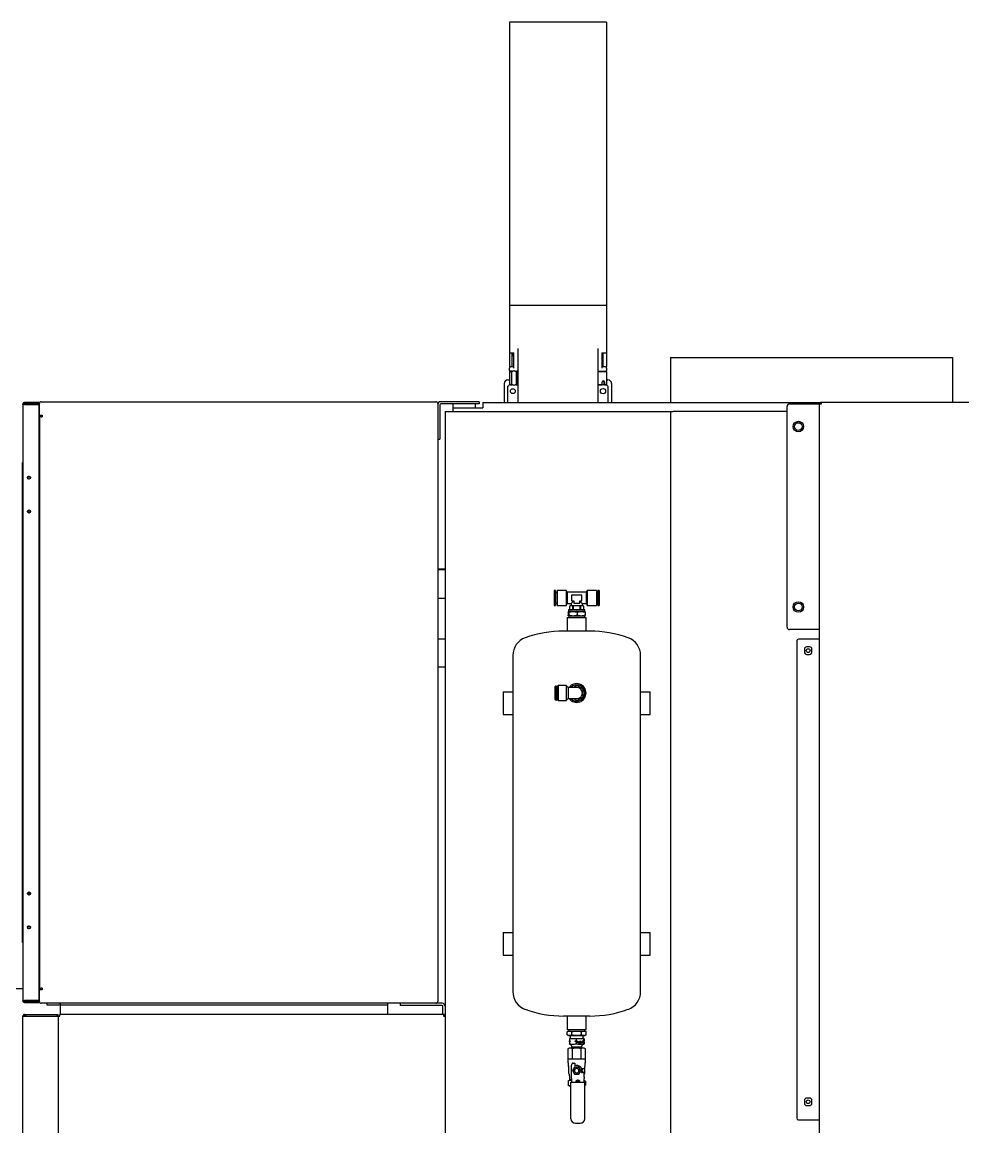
# Model space of a CAD drawing. Header units: inches. Extents: x 16559 to 58559, y 6500 to 36200.
# Drawn here: x 44979 to 46231, y 31091 to 32560 of the extents above; entities that cross this region are included whole.
import ezdxf

# ---------------------------------------------------------------- set-up
doc = ezdxf.new("R2010")
doc.units = ezdxf.units.IN
doc.header["$LTSCALE"] = 300
doc.layers.add('MACCHINA', color=40, linetype='Continuous')
doc.layers.add('PROTEZIONI', color=40, linetype='Continuous')

# ---------------------------------------------------------------- blocks, each defined once
blk = doc.blocks.new('A$Ccd749461')
at = {"layer": 'MACCHINA'}
for p, q in [((-755.2, 2220.8), (-884.2, 2220.8)), ((-884.2, 2220.8), (-884.2, 2177.8)), ((-755.2, 2220.8), (-755.2, 2177.8)), ((-884.2, 2177.8), (-884.2, 1843.9)), ((-755.2, 2177.8), (-755.2, 1843.9)), ((-755.2, 1843.9), (-884.2, 1843.9)), ((-884.2, 1843.9), (-884.2, 1781)), ((-755.2, 1843.9), (-755.2, 1781)), ((-884.2, 1781), (-878.2, 1781)), ((-884.2, 1781), (-884.2, 1762.4)), ((-881, 1781), (-881, 1776.9)), ((-880, 1781), (-880, 1776.9)), ((-878.2, 1760.4), (-878.2, 1780.9)), ((-873.2, 1786.6), (-873.2, 1781.2)), ((-873.2, 1781.2), (-873.2, 1715)), ((-766.2, 1781.2), (-766.2, 1786.6)), ((-766.2, 1715), (-766.2, 1781.2)), ((-761.2, 1781), (-755.2, 1781)), ((-761.2, 1780.9), (-761.2, 1760.4)), ((-759.4, 1766.3), (-759.4, 1781)), ((-755.2, 1781), (-755.2, 1762.4)), ((-878.2, 1776.9), (-881, 1776.9)), ((-881, 1776.9), (-881, 1763.3)), ((-881, 1763.3), (-881, 1762.4)), ((-759.4, 1762.4), (-759.4, 1766.3)), ((-669.7, 1775), (-669.7, 1715)), ((-669.7, 1775), (-294.7, 1775)), ((-294.7, 1775), (-294.7, 1715)), ((-878.2, 1762.4), (-884.2, 1762.4)), ((-884.2, 1762.4), (-884.2, 1760.4)), ((-884.2, 1757.5), (-884.2, 1760.4)), ((-884.2, 1757.5), (-884.2, 1756.5)), ((-880.4, 1756.5), (-884.2, 1756.5)), ((-884.2, 1756.5), (-884.2, 1755.5)), ((-884.2, 1755.5), (-884.2, 1754.6)), ((-884.2, 1754.6), (-884.2, 1740.1)), ((-883.9, 1740.1), (-883.9, 1754.6)), ((-882.2, 1756.1), (-882.7, 1756.1)), ((-882.2, 1756.1), (-881.5, 1756.1)), ((-881.5, 1756.1), (-881.5, 1738.6)), ((-881, 1756.1), (-881.5, 1756.1)), ((-881.2, 1756.5), (-881.2, 1756.1)), ((-881, 1738.6), (-881, 1756.1)), ((-876, 1756.5), (-874.2, 1756.5)), ((-875.4, 1756.1), (-875.4, 1738.6)), ((-874.9, 1756.1), (-875.4, 1756.1)), ((-875.2, 1756.1), (-875.2, 1756.5)), ((-874.9, 1756.1), (-874.9, 1738.6)), ((-873.2, 1756.1), (-874.9, 1756.1)), ((-766.2, 1756.5), (-755.2, 1756.5)), ((-766.2, 1756.1), (-755.2, 1756.1)), ((-765.2, 1756.5), (-765.2, 1756.1)), ((-763.7, 1756.1), (-763.7, 1756.5)), ((-755.2, 1762.4), (-761.2, 1762.4)), ((-760.7, 1756.5), (-760.7, 1756.1)), ((-758.7, 1756.5), (-758.7, 1756.1)), ((-755.2, 1760.4), (-755.2, 1762.4)), ((-755.2, 1760.4), (-755.2, 1757.5)), ((-755.2, 1756.5), (-755.2, 1757.5)), ((-755.2, 1756.1), (-755.2, 1756.5)), ((-755.2, 1756.1), (-755.2, 1738.6)), ((-891.2, 1740), (-891.2, 1715)), ((-886.2, 1745), (-884.2, 1745)), ((-886.2, 1736.5), (-885.2, 1737.5)), ((-886.2, 1715), (-886.2, 1736.5)), ((-884.2, 1740.1), (-884.2, 1739.5)), ((-884.2, 1739.5), (-884.2, 1738.5)), ((-880.4, 1738.5), (-884.2, 1738.5)), ((-882.7, 1738.6), (-882.2, 1738.6)), ((-882.2, 1738.6), (-881.5, 1738.6)), ((-881.5, 1738.6), (-881, 1738.6)), ((-881.2, 1738.6), (-881.2, 1738.5)), ((-874.2, 1738.5), (-876, 1738.5)), ((-875.4, 1738.6), (-874.9, 1738.6)), ((-875.2, 1738.5), (-875.2, 1738.6)), ((-874.9, 1738.6), (-873.2, 1738.6)), ((-766.2, 1738.6), (-760.7, 1738.6)), ((-755.2, 1738.5), (-766.2, 1738.5)), ((-765.2, 1738.6), (-765.2, 1738.5)), ((-763.7, 1738.5), (-763.7, 1738.6)), ((-760.7, 1738.6), (-760.7, 1742.1)), ((-760.7, 1738.5), (-760.7, 1738.6)), ((-759.7, 1743.5), (-758.7, 1743.5)), ((-759.7, 1743.5), (-759.7, 1743.5)), ((-758.7, 1743.5), (-758.7, 1738.5)), ((-758.7, 1739.6), (-757.9, 1739.6)), ((-757.7, 1742.1), (-757.7, 1738.6)), ((-757.7, 1738.6), (-755.2, 1738.6)), ((-755.2, 1745), (-753.2, 1745)), ((-754.2, 1737.5), (-753.2, 1736.5)), ((-753.2, 1736.5), (-753.2, 1715)), ((-748.2, 1740), (-748.2, 1715)), ((-1531.7, 1713), (-1530.2, 1713)), ((-1531.7, 1712.4), (-1531.7, 1713)), ((-1531.7, 1712.4), (-1531.7, 919.6)), ((-1529.7, 1712.4), (-1531.7, 1712.4)), ((-1530.2, 1713), (-1530.2, 1712.4)), ((-1510.7, 1715), (-1529.7, 1715)), ((-1510.7, 1713.5), (-1529.7, 1713.5)), ((-1529.7, 1712.4), (-1510.7, 1712.4)), ((-1510.7, 1713.5), (-1510.7, 1715)), ((-1510.7, 1712.4), (-1510.7, 919.6)), ((-1509.7, 1698), (-1509.7, 1713.5)), ((-1507.2, 1716), (-982.2, 1716)), ((-979.7, 1713.5), (-979.7, 918.5)), ((-976.7, 1712), (-976.7, 1676)), ((-934.7, 1716), (-975.7, 1716)), ((-934.7, 1713), (-975.7, 1713)), ((-959.7, 1713), (-959.7, 1708)), ((-959.7, 1708), (-959.7, 1703)), ((-959.7, 1708), (-949.7, 1708)), ((-949.7, 1708), (-919.7, 1708)), ((-924.7, 1716), (-934.7, 1716)), ((-924.7, 1713), (-934.7, 1713)), ((-929.7, 1713), (-929.7, 1708)), ((-924.7, 1716), (-924.7, 1713)), ((-919.7, 1715), (-919.7, 1708)), ((-919.7, 1715), (-469.5, 1715)), ((-514.7, 1416), (-514.7, 1710)), ((-511.7, 1713), (-471.7, 1713)), ((-471.7, -232.8), (-471.7, 1712.8)), ((-469.5, 1712.8), (-471.7, 1712.8)), ((-469.5, 1715), (-469.5, 1713)), ((-469.3, 1715), (-469.5, 1715)), ((-266.8, 1715), (-469.3, 1715)), ((-1510.7, 1696), (-1510.2, 1696)), ((-1510.2, 1696), (-1509.7, 1696)), ((-1509.7, 1698), (-1506.2, 1698)), ((-1509.7, 1698), (-1509.7, 1697.5)), ((-1509.7, 1697.5), (-1507.7, 1697.5)), ((-1509.7, 1697.5), (-1509.7, 1696.5)), ((-1509.7, 1696), (-1509.7, 936)), ((-1507.2, 1696), (-1509.7, 1696)), ((-1507.7, 1697.5), (-1507.7, 1698)), ((-1507.7, 1696.5), (-1507.7, 1697.5)), ((-1507.2, 1696), (-1506.2, 1696)), ((-1506.2, 1698), (-1506.2, 1696)), ((-969.7, 1703), (-969.7, 898.8)), ((-969.7, 1703), (-949.7, 1703)), ((-949.7, 1703), (-689.7, 1703)), ((-689.7, 1703), (-672.4, 1703)), ((-672.4, 1703), (-667, 1703)), ((-669.7, 1703), (-669.7, 450)), ((-649.7, 1703), (-667, 1703)), ((-514.7, 1703), (-649.7, 1703)), ((-976.7, 1676), (-976.7, 1666)), ((-979.7, 1666), (-976.7, 1666)), ((-1532.4, 1634.4), (-1533.2, 1634.4)), ((-1532.4, 997.6), (-1532.4, 1634.4)), ((-1531.9, 1609), (-1532.4, 1609)), ((-1531.7, 1608.8), (-1531.9, 1609)), ((-1531.9, 1609), (-1531.9, 1597)), ((-1532.4, 1597), (-1531.9, 1597)), ((-1531.9, 1597), (-1531.7, 1597.2)), ((-969.7, 1493.2), (-979.7, 1493.2)), ((-979.7, 1492.8), (-969.7, 1492.8)), ((-822.8, 1465.1), (-824.7, 1465.1)), ((-824.7, 1465.1), (-824.7, 1445.1)), ((-822.8, 1465.1), (-822.8, 1445.1)), ((-820.9, 1461.9), (-822.8, 1461.9)), ((-808.6, 1465.1), (-820.9, 1465.1)), ((-820.9, 1465.1), (-820.9, 1445.1)), ((-807.2, 1462.6), (-808.6, 1465.1)), ((-808.6, 1465.1), (-808.6, 1445.1)), ((-782.2, 1462.6), (-807.2, 1462.6)), ((-801.7, 1458.6), (-801.7, 1451.1)), ((-787.7, 1458.6), (-801.7, 1458.6)), ((-787.7, 1451.1), (-787.7, 1458.6)), ((-780.8, 1465.1), (-782.2, 1462.6)), ((-768.5, 1465.1), (-780.8, 1465.1)), ((-780.8, 1465.1), (-780.8, 1445.1)), ((-768.5, 1465.1), (-768.5, 1445.1)), ((-766.6, 1461.9), (-768.5, 1461.9)), ((-764.7, 1465.1), (-766.6, 1465.1)), ((-766.6, 1465.1), (-766.6, 1445.1)), ((-764.7, 1465.1), (-764.7, 1445.1)), ((-969.7, 1454.4), (-979.7, 1454.4)), ((-824.7, 1445.1), (-822.8, 1445.1)), ((-822.8, 1448.3), (-820.9, 1448.3)), ((-820.9, 1445.1), (-808.6, 1445.1)), ((-808.6, 1445.1), (-807.2, 1447.6)), ((-807.2, 1447.6), (-802.2, 1447.6)), ((-803.2, 1444.5), (-804.3, 1443.9)), ((-802.1, 1444.5), (-804.3, 1443.9)), ((-804.3, 1443.9), (-804.3, 1439.6)), ((-804.3, 1443.9), (-804.3, 1439.6)), ((-804.3, 1443.9), (-804.3, 1443.9)), ((-802.1, 1444.5), (-803.2, 1444.5)), ((-802.2, 1447.6), (-802.2, 1444.5)), ((-799.8, 1443.9), (-802.1, 1444.5)), ((-794.7, 1444.5), (-802.1, 1444.5)), ((-801.7, 1451.1), (-798.7, 1451.1)), ((-799.2, 1443.9), (-799.8, 1443.9)), ((-799.8, 1439.6), (-799.8, 1443.9)), ((-794.7, 1444.5), (-799.2, 1443.9)), ((-799.2, 1443.9), (-799.2, 1439.6)), ((-798.7, 1451.1), (-798.7, 1448.1)), ((-798.7, 1448.1), (-790.7, 1448.1)), ((-790.2, 1443.9), (-794.7, 1444.5)), ((-787.3, 1444.5), (-794.7, 1444.5)), ((-790.7, 1451.1), (-787.7, 1451.1)), ((-790.7, 1448.1), (-790.7, 1451.1)), ((-789.6, 1443.9), (-790.2, 1443.9)), ((-790.2, 1439.6), (-790.2, 1443.9)), ((-787.3, 1444.5), (-789.6, 1443.9)), ((-789.6, 1443.9), (-789.6, 1439.6)), ((-785.1, 1443.9), (-787.3, 1444.5)), ((-786.2, 1444.5), (-787.3, 1444.5)), ((-787.2, 1447.6), (-782.2, 1447.6)), ((-787.2, 1444.5), (-787.2, 1447.6)), ((-785.1, 1443.9), (-786.2, 1444.5)), ((-785.1, 1439.6), (-785.1, 1443.9)), ((-785.1, 1439.6), (-785.1, 1443.9)), ((-785.1, 1443.9), (-785.1, 1443.9)), ((-782.2, 1447.6), (-780.8, 1445.1)), ((-780.8, 1445.1), (-768.5, 1445.1)), ((-768.5, 1448.3), (-766.6, 1448.3)), ((-766.6, 1445.1), (-764.7, 1445.1)), ((-807.2, 1429), (-807.2, 1411)), ((-807.2, 1429), (-782.2, 1429)), ((-806, 1436), (-805.9, 1436.7)), ((-806, 1436), (-806, 1432)), ((-805.9, 1431.3), (-806, 1432)), ((-805.7, 1439), (-805.7, 1437)), ((-783.7, 1439), (-805.7, 1439)), ((-799.7, 1437), (-805.7, 1437)), ((-805.7, 1436.9), (-805.7, 1437)), ((-805.7, 1437), (-805.7, 1437)), ((-799.7, 1431), (-805.7, 1431)), ((-805.7, 1431), (-805.7, 1431)), ((-805.7, 1431), (-805.7, 1431)), ((-805.4, 1431), (-805.3, 1429)), ((-805.3, 1436), (-805.3, 1432)), ((-804.3, 1439.6), (-803.2, 1439)), ((-804.3, 1439.6), (-802.1, 1439)), ((-804.3, 1439.6), (-804.3, 1439.6)), ((-802.1, 1439), (-799.8, 1439.6)), ((-799.3, 1437), (-800, 1437)), ((-799.2, 1439.6), (-799.8, 1439.6)), ((-788.7, 1437), (-799.7, 1437)), ((-788.7, 1431), (-799.7, 1431)), ((-799.2, 1439.6), (-794.7, 1439)), ((-794.7, 1439), (-790.2, 1439.6)), ((-794, 1436), (-794, 1432)), ((-789.6, 1439.6), (-790.2, 1439.6)), ((-789.6, 1439.6), (-787.3, 1439)), ((-783.7, 1437), (-788.7, 1437)), ((-783.7, 1431), (-788.7, 1431)), ((-787.3, 1439), (-785.1, 1439.6)), ((-786.2, 1439), (-785.1, 1439.6)), ((-785.1, 1439.6), (-785.1, 1439.6)), ((-784.1, 1429), (-784, 1431)), ((-783.7, 1437), (-783.7, 1439)), ((-783.4, 1436), (-783.4, 1432)), ((-782.2, 1411), (-782.2, 1429)), ((-777.2, 1411), (-812.2, 1411)), ((-471.7, 1413), (-511.7, 1413)), ((-979.7, 1400.6), (-969.7, 1400.6)), ((-501.7, 1398), (-501.7, 763)), ((-471.9, 1400), (-499.7, 1400)), ((-471.7, 1400), (-471.9, 1400)), ((-491.7, 1387), (-491.7, 1383)), ((-484.7, 1390), (-488.7, 1390)), ((-481.7, 1383), (-481.7, 1387)), ((-879.7, 1378.6), (-879.7, 931.4)), ((-709.7, 931.4), (-709.7, 1378.6)), ((-488.7, 1380), (-484.7, 1380)), ((-969.7, 1362.8), (-979.7, 1362.8)), ((-823.2, 1319.8), (-823.2, 1337.3)), ((-821.7, 1337.8), (-822.7, 1337.8)), ((-821.7, 1319.3), (-821.7, 1337.8)), ((-819.2, 1338.6), (-820.2, 1337.6)), ((-820.2, 1319.6), (-820.2, 1337.6)), ((-808.7, 1338.6), (-819.2, 1338.6)), ((-819.2, 1338.6), (-819.2, 1318.6)), ((-806.2, 1336.1), (-808.7, 1338.6)), ((-808.7, 1338.6), (-808.7, 1318.6)), ((-794.7, 1338.4), (-798.7, 1336.1)), ((-786.2, 1333.5), (-794.7, 1338.4)), ((-892.5, 1330), (-892.5, 1300)), ((-892.5, 1330), (-891.9, 1330)), ((-891.9, 1330), (-879.7, 1330)), ((-820.2, 1335.3), (-821.7, 1335.3)), ((-794.7, 1336.1), (-806.2, 1336.1)), ((-806.2, 1336.1), (-806.2, 1321.1)), ((-794.7, 1318.7), (-786.2, 1323.6)), ((-786.2, 1323.6), (-786.2, 1333.5)), ((-709.7, 1330), (-697.5, 1330)), ((-697.5, 1330), (-696.9, 1330)), ((-696.9, 1300), (-696.9, 1330)), ((-822.7, 1319.3), (-821.7, 1319.3)), ((-821.7, 1321.8), (-820.2, 1321.8)), ((-820.2, 1319.6), (-819.2, 1318.6)), ((-819.2, 1318.6), (-808.7, 1318.6)), ((-808.7, 1318.6), (-806.2, 1321.1)), ((-806.2, 1321.1), (-794.7, 1321.1)), ((-798.7, 1321.1), (-794.7, 1318.7)), ((-892.5, 1300), (-891.9, 1300)), ((-891.9, 1300), (-879.7, 1300)), ((-709.7, 1300), (-697.5, 1300)), ((-697.5, 1300), (-696.9, 1300)), ((-1531.9, 1225), (-1532.4, 1225)), ((-1531.7, 1224.8), (-1531.9, 1225)), ((-1531.9, 1225), (-1531.9, 1213)), ((-1532.4, 1213), (-1531.9, 1213)), ((-1531.9, 1213), (-1531.7, 1213.2)), ((-1531.7, 1035), (-1532.4, 1035)), ((-1532.4, 1023), (-1531.7, 1023)), ((-892.5, 1010), (-892.5, 980)), ((-892.5, 1010), (-891.9, 1010)), ((-891.9, 1010), (-879.7, 1010)), ((-709.7, 1010), (-697.5, 1010)), ((-697.5, 1010), (-696.9, 1010)), ((-696.9, 980), (-696.9, 1010)), ((-1533.2, 997.6), (-1532.4, 997.6)), ((-892.5, 980), (-891.9, 980)), ((-891.9, 980), (-879.7, 980)), ((-709.7, 980), (-697.5, 980)), ((-697.5, 980), (-696.9, 980)), ((-1510.2, 936), (-1510.7, 936)), ((-1509.7, 936), (-1510.2, 936)), ((-1509.7, 936), (-1507.2, 936)), ((-1509.7, 935.5), (-1509.7, 934.5)), ((-1509.7, 934.5), (-1509.7, 934)), ((-1507.7, 934.5), (-1509.7, 934.5)), ((-1509.7, 918.5), (-1509.7, 934)), ((-1506.2, 934), (-1509.7, 934)), ((-1507.7, 934.5), (-1507.7, 935.5)), ((-1507.7, 934), (-1507.7, 934.5)), ((-1506.2, 936), (-1507.2, 936)), ((-1506.2, 936), (-1506.2, 934)), ((-1531.7, 919.6), (-1529.7, 919.6)), ((-1531.7, 919), (-1531.7, 919.6)), ((-1531.7, 919), (-1530.2, 919)), ((-1530.2, 919.6), (-1530.2, 919)), ((-1510.7, 919.6), (-1529.7, 919.6)), ((-1529.7, 918.5), (-1510.7, 918.5)), ((-1529.7, 917), (-1510.7, 917)), ((-1510.7, 918.5), (-1510.7, 917)), ((-982.2, 916), (-1507.2, 916)), ((-1499.7, 916), (-1499.7, 914)), ((-1499.7, 914), (-1483.7, 914)), ((-1481.7, 914), (-1481.7, 916)), ((-1481.7, 914), (-1476.7, 914)), ((-1481.7, 912), (-1481.7, 914)), ((-1481.7, 901), (-1481.7, 912)), ((-1476.7, 914), (-1051.7, 914)), ((-1051.7, 914), (-1046.7, 914)), ((-1046.7, 916), (-1046.7, 914)), ((-1046.7, 914), (-1046.7, 912)), ((-1046.7, 912), (-1046.7, 901)), ((-1029.7, 916), (-1029.7, 913)), ((-1024.7, 913), (-1029.7, 913)), ((-973.7, 913), (-1024.7, 913)), ((-973.7, 916), (-982.2, 916)), ((-972.7, 901), (-972.7, 912)), ((-1531.7, -241.8), (-1531.7, 898.8)), ((-1529.7, 898.8), (-1531.7, 898.8)), ((-1529.5, 901), (-1529.5, 899)), ((-1529.5, 901), (-1484.7, 901)), ((-1529.5, 899), (-1484.7, 899)), ((-1529.5, 898.8), (-1486.9, 898.8)), ((-1486.9, 898.8), (-1484.7, 898.8)), ((-1484.7, 899), (-1484.7, 901)), ((-1484.7, 898.8), (-1484.7, -241.8)), ((-972.1, 901), (-1482.5, 901)), ((-971.9, 901), (-972.1, 901)), ((-971.9, 901), (-971.9, 899)), ((-971.9, 898.8), (-969.7, 898.8)), ((-969.7, 898.8), (-969.7, -241.8)), ((-777.2, 899), (-812.2, 899)), ((-807.2, 899), (-807.2, 881)), ((-782.2, 881), (-782.2, 899)), ((-805.7, 879), (-807.4, 878)), ((-807.4, 874), (-807.4, 878)), ((-807.4, 874), (-805.7, 873)), ((-807.2, 881), (-782.2, 881)), ((-805.7, 879), (-804.2, 879)), ((-805.7, 873), (-804.2, 873)), ((-805.3, 881), (-805.4, 879)), ((-804.5, 868.5), (-804.5, 866.2)), ((-804.2, 879), (-794.7, 879)), ((-804.2, 873), (-794.7, 873)), ((-803.9, 869), (-804.2, 868.9)), ((-803.2, 873), (-803.2, 869.9)), ((-801.1, 874), (-801.1, 878)), ((-795.3, 868.5), (-795.3, 866.2)), ((-794.7, 879), (-785.2, 879)), ((-794.7, 873), (-785.2, 873)), ((-788.4, 874), (-788.4, 878)), ((-786.2, 869.9), (-786.2, 873)), ((-785.2, 868.9), (-785.5, 869)), ((-785.5, 868.5), (-785.5, 866.2)), ((-785.2, 879), (-783.7, 879)), ((-785.2, 873), (-783.7, 873)), ((-784.9, 868.5), (-784.9, 866.2)), ((-784, 879), (-784.1, 881)), ((-782, 878), (-783.7, 879)), ((-783.7, 873), (-782, 874)), ((-782, 874), (-782, 878)), ((-804.7, 856.4), (-806.3, 855.5)), ((-806.2, 842.2), (-806.2, 855.5)), ((-803.4, 856.4), (-804.7, 856.4)), ((-804.5, 864.6), (-804.5, 862)), ((-802.8, 865.4), (-804.4, 865.4)), ((-804.2, 861.6), (-803.2, 861.4)), ((-794.7, 856.4), (-803.4, 856.4)), ((-801.7, 859.4), (-801.7, 857.9)), ((-801.7, 857.9), (-801.4, 857.4)), ((-801.7, 857.9), (-791.6, 857.9)), ((-801.4, 857.4), (-801.4, 856.4)), ((-791.7, 857.4), (-801.4, 857.4)), ((-800.5, 842.2), (-800.5, 855.5)), ((-793.5, 865.4), (-797.1, 865.4)), ((-795.3, 864.6), (-795.3, 862)), ((-786, 856.4), (-794.7, 856.4)), ((-794.1, 864.4), (-793.5, 864.4)), ((-794.1, 864), (-794.1, 864.4)), ((-793.5, 864), (-794.1, 864)), ((-793.5, 865.1), (-793.1, 865.1)), ((-793.5, 864.4), (-793.5, 865.1)), ((-793.5, 864.4), (-793.1, 864.4)), ((-793.5, 863.3), (-793.5, 864)), ((-793.5, 864), (-793.1, 864)), ((-793.1, 863.3), (-793.5, 863.3)), ((-793.1, 865.1), (-793.1, 864.4)), ((-793.1, 864.4), (-792.5, 864.4)), ((-793.1, 864), (-793.1, 863.3)), ((-792.5, 864), (-793.1, 864)), ((-792.9, 864), (-792.9, 864.4)), ((-792.5, 864.4), (-792.5, 864)), ((-792.1, 864.4), (-791.3, 864.4)), ((-792.1, 863.9), (-792.1, 864.4)), ((-791.3, 863.9), (-792.1, 863.9)), ((-792.1, 863), (-792.1, 863.4)), ((-792.1, 863.4), (-791.3, 863.4)), ((-790.8, 863), (-792.1, 863)), ((-788, 857.4), (-791.7, 857.4)), ((-791.6, 857.9), (-787.7, 857.9)), ((-791.3, 865.4), (-790.8, 865.4)), ((-791.3, 864.4), (-791.3, 865.4)), ((-791.3, 863), (-791.3, 865.4)), ((-791.3, 863.4), (-791.3, 863.9)), ((-790.8, 865.4), (-790.8, 863)), ((-789.5, 864.1), (-790.6, 864.1)), ((-790.5, 864.5), (-790.1, 864.5)), ((-790.5, 863.6), (-790.1, 863.8)), ((-790.1, 864.5), (-789.5, 864.5)), ((-789.5, 865), (-789.9, 865)), ((-789.9, 864.5), (-789.9, 864.1)), ((-789.9, 863.4), (-789.5, 863.4)), ((-789.5, 864.5), (-789.5, 864.1)), ((-788.9, 842.2), (-788.9, 855.5)), ((-788.1, 864.4), (-787.5, 864.4)), ((-788.1, 864), (-788.1, 864.4)), ((-787.5, 864), (-788.1, 864)), ((-788, 857.4), (-787.7, 857.9)), ((-788, 856.4), (-788, 857.4)), ((-787.7, 857.9), (-787.7, 859.4)), ((-787.5, 865.1), (-787.1, 865.1)), ((-787.5, 864.4), (-787.5, 865.1)), ((-787.5, 864.4), (-787.1, 864.4)), ((-787.5, 863.3), (-787.5, 864)), ((-787.5, 864), (-787.1, 864)), ((-787.1, 863.3), (-787.5, 863.3)), ((-785.4, 865.4), (-787.4, 865.4)), ((-787.1, 865.1), (-787.1, 864.4)), ((-787.1, 864.4), (-786.5, 864.4)), ((-787.1, 864), (-787.1, 863.3)), ((-786.5, 864), (-787.1, 864)), ((-786.9, 864.4), (-786.9, 864)), ((-786.5, 864.4), (-786.5, 864)), ((-786.2, 861.4), (-785.2, 861.6)), ((-784.7, 856.4), (-786, 856.4)), ((-785.5, 864.6), (-785.5, 862)), ((-784.9, 864.6), (-784.9, 862)), ((-783.2, 855.5), (-784.7, 856.4)), ((-783.2, 842.2), (-783.2, 855.5)), ((-806.5, 842.2), (-806.5, 838.2)), ((-782.9, 838.2), (-782.9, 842.2)), ((-806, 836.9), (-806, 833.4)), ((-805.8, 832.7), (-805.7, 832.5)), ((-805.5, 831.8), (-805.5, 823.2)), ((-801.7, 817.5), (-801.7, 833.9)), ((-798.9, 828.8), (-800.2, 826.4)), ((-800.2, 826.4), (-798.9, 824)), ((-799.2, 836.4), (-797.2, 836.4)), ((-797.5, 831.2), (-798.9, 828.8)), ((-798.9, 824), (-797.5, 821.6)), ((-794.7, 831.2), (-797.5, 831.2)), ((-797.2, 836.4), (-797.2, 833)), ((-791.9, 831.2), (-794.7, 831.2)), ((-790.5, 828.8), (-791.9, 831.2)), ((-791.9, 821.6), (-790.5, 824)), ((-789.2, 826.4), (-790.5, 828.8)), ((-790.5, 824), (-789.2, 826.4)), ((-787.1, 828.9), (-788.2, 828.9)), ((-788.2, 823.9), (-787.1, 823.9)), ((-784.9, 828.9), (-787.1, 828.9)), ((-784.9, 823.9), (-787.1, 823.9)), ((-783.9, 828.9), (-784.9, 828.9)), ((-783.9, 823.9), (-784.9, 823.9)), ((-784.7, 817.5), (-784.7, 823.9)), ((-783.9, 828.9), (-783.9, 831.8)), ((-783.9, 823.9), (-783.9, 828.9)), ((-783.9, 823.2), (-783.9, 823.9)), ((-783.7, 832.5), (-783.6, 832.7)), ((-783.4, 833.4), (-783.4, 836.9)), ((-804.7, 813.4), (-806.3, 812.5)), ((-806.2, 812.5), (-806.2, 807.3)), ((-805.4, 822.7), (-804.7, 821.6)), ((-804.2, 814.3), (-804.7, 813.4)), ((-803.4, 813.4), (-804.7, 813.4)), ((-804.2, 819.6), (-804.2, 814.3)), ((-801.7, 813.4), (-803.4, 813.4)), ((-802.4, 811), (-784, 811)), ((-802.4, 809.4), (-802.4, 811)), ((-802.4, 805.3), (-802.4, 809.4)), ((-801.7, 815.8), (-801.7, 817.5)), ((-801.7, 815.8), (-801.7, 811)), ((-797.5, 821.6), (-794.7, 821.6)), ((-794.7, 821.6), (-791.9, 821.6)), ((-784.7, 821.6), (-784, 822.7)), ((-784.7, 817.5), (-784.7, 815.8)), ((-784.7, 811), (-784.7, 815.8)), ((-783.2, 812.5), (-784.7, 813.4)), ((-784, 809.4), (-784, 811)), ((-784, 805.3), (-784, 809.4)), ((-783.2, 812.5), (-783.2, 807.3)), ((-806.3, 807.3), (-804.7, 806.4)), ((-803.4, 806.4), (-804.7, 806.4)), ((-803.4, 806.4), (-802.4, 806.6)), ((-802.5, 806.4), (-803.4, 806.4)), ((-802.7, 806.2), (-803.2, 805.7)), ((-803.2, 805.7), (-803.2, 804.7)), ((-802.4, 805.7), (-803.2, 805.7)), ((-803.2, 804.7), (-802.7, 804.2)), ((-803.2, 804.7), (-802.4, 804.7)), ((-802.7, 806.2), (-802.4, 806.2)), ((-802.4, 804.2), (-802.7, 804.2)), ((-802.5, 806.4), (-802.5, 806.2)), ((-802.4, 762.4), (-802.4, 805.3)), ((-784, 806.8), (-783.2, 807.3)), ((-784, 806.9), (-783.2, 807.3)), ((-784, 762.4), (-784, 805.3)), ((-491.7, 787), (-491.7, 783)), ((-484.7, 790), (-488.7, 790)), ((-488.7, 780), (-484.7, 780)), ((-481.7, 783), (-481.7, 787)), ((-796.4, 756.4), (-790, 756.4)), ((-499.7, 761), (-471.9, 761)), ((-471.9, 761), (-471.7, 761))]:
    blk.add_line(p, q, dxfattribs=at)
at = {"layer": 'MACCHINA', "flags": 128}
for points in [[(-1507.8, 1696), (-1507.8, 1696), (-1507.7, 1696.5)], [(-1507.7, 935.5), (-1507.8, 936), (-1507.8, 936)]]:
    blk.add_lwpolyline(points, dxfattribs=at)
at = {"layer": 'MACCHINA'}
for centre, radius in [((-879.7, 1730), 3.25), ((-759.7, 1730), 3.5), ((-499.7, 1683), 7), ((-499.7, 1683), 5.1), ((-1523.7, 1615), 2.05), ((-1523.7, 1570), 2.05), ((-499.7, 1443), 7), ((-499.7, 1443), 5.1), ((-486.7, 1385), 2.5), ((-1523.7, 1062), 2.05), ((-1523.7, 1017), 2.05), ((-486.7, 785), 2.5)]:
    blk.add_circle(centre, radius, dxfattribs=at)
for centre, radius, start, end in [((-882.7, 1754.6), 1.5, 90, 180), ((-886.2, 1740), 5, 90, 180), ((-882.7, 1740.1), 1.5, 180, 270), ((-759.2, 1742.1), 1.5, 0, 180), ((-753.2, 1740), 5, 0, 90), ((-1529.7, 1713), 2, 90, 180), ((-1529.7, 1713), 0.5, 90, 180), ((-1507.2, 1713.5), 2.5, 90, 180), ((-982.2, 1713.5), 2.5, 0, 90), ((-975.7, 1712), 4, 90, 180), ((-975.7, 1712), 1, 90, 180), ((-511.7, 1710), 3, 90, 180), ((-1510.2, 1696.5), 0.5, 270, 0), ((-1521.2, 1615), 2.7, 133.7635, 180), ((-1521.2, 1615), 2.7, 180, 226.2365), ((-1521.2, 1570), 2.7, 133.7643, 180), ((-1521.2, 1570), 2.7, 180, 226.2357), ((-812.2, 1261), 150, 90, 109.8769), ((-777.2, 1261), 150, 70.1231, 90), ((-511.7, 1416), 3, 180, 270), ((-854.7, 1378.6), 25, 109.8769, 180), ((-734.7, 1378.6), 25, 0, 70.1231), ((-499.7, 1398), 2, 90, 180), ((-488.7, 1387), 3, 90, 180), ((-488.7, 1383), 3, 180, 270), ((-484.7, 1387), 3, 0, 90), ((-484.7, 1383), 3, 270, 0), ((-822.7, 1337.3), 0.5, 90, 180), ((-794.7, 1328.6), 12.5, 0, 143.1301), ((-794.7, 1328.6), 10.9, 0, 136.5222), ((-794.7, 1328.6), 12.5, 216.8699, 0), ((-794.7, 1328.6), 10.9, 223.4778, 0), ((-794.7, 1328.6), 7.5, 270, 90), ((-822.7, 1319.8), 0.5, 180, 270), ((-1538.4, 1253.1), 7.27, 23.4346, 34.7866), ((-1538.4, 1252.9), 7.27, 325.2134, 336.5654), ((-1521.2, 1062), 2.7, 133.7628, 180), ((-1521.2, 1062), 2.7, 180, 226.2372), ((-1521.2, 1017), 2.7, 133.7632, 180), ((-1521.2, 1017), 2.7, 180, 226.2368), ((-1510.2, 935.5), 0.5, 0, 90), ((-854.7, 931.4), 25, 180, 250.1231), ((-734.7, 931.4), 25, 289.8769, 0), ((-1529.7, 919), 2, 180, 270), ((-1529.7, 919), 0.5, 180, 270), ((-1507.2, 918.5), 2.5, 180, 270), ((-1483.7, 912), 4, 60, 90), ((-1483.7, 912), 2, 0, 90), ((-982.2, 918.5), 2.5, 270, 0), ((-973.7, 912), 4, 0, 90), ((-973.7, 912), 1, 0, 90), ((-1527.5, 896.8), 2.2, 90, 115.3678), ((-1486.9, 896.8), 2.2, 64.6322, 90), ((-812.2, 1049), 150, 250.1231, 270), ((-777.2, 1049), 150, 270, 289.8769), ((-804.2, 869.9), 1, 285, 0), ((-785.2, 869.9), 1, 180, 255), ((-803.7, 859.4), 2, 0, 75), ((-789.5, 864.3), 1.14, 354.8266, 185.1734), ((-789.2, 864.2), 1.43, 179.999, 185.1114), ((-789.9, 864.3), 0.683, 91.2682, 158.4822), ((-789.4, 864.1), 1.13, 207.0398, 6.3361), ((-789.9, 864.1), 0.645, 224.8313, 269.6877), ((-789.5, 864.3), 0.685, 353.6863, 157.173), ((-789.5, 864.1), 0.685, 207.0398, 6.3361), ((-790, 864.2), 1.24, 357.4512, 74.7462), ((-790, 864.1), 1.23, 284.8949, 2.8992), ((-785.7, 859.4), 2, 105, 180), ((-805.5, 838.2), 1, 180, 221.4096), ((-807, 836.9), 1, 360, 41.4096), ((-782.4, 836.9), 1, 138.5904, 180), ((-783.9, 838.2), 1, 318.5904, 0), ((-804.5, 833.4), 1.5, 180, 210), ((-807, 831.8), 1.5, 0, 30), ((-804.5, 823.2), 1, 180, 210), ((-799.2, 833.9), 2.5, 90, 180), ((-794.7, 826.4), 4.8, 150, 210), ((-794.7, 826.4), 4.8, 90, 150), ((-794.7, 826.4), 4.8, 210, 270), ((-794.7, 826.4), 7, 339.0752, 110.9248), ((-794.7, 826.4), 4.8, 30, 90), ((-794.7, 826.4), 4.8, 270, 330), ((-794.7, 826.4), 4.8, 330, 30), ((-794.7, 826.4), 8, 341.79, 18.21), ((-784.9, 823.2), 1, 330, 0), ((-782.4, 831.8), 1.5, 150, 180), ((-784.9, 833.4), 1.5, 330, 0), ((-808.2, 819.6), 4, 0, 30), ((-488.7, 787), 3, 90, 180), ((-488.7, 783), 3, 180, 270), ((-484.7, 787), 3, 0, 90), ((-484.7, 783), 3, 270, 0), ((-796.4, 762.4), 6, 180, 270), ((-790, 762.4), 6, 270, 0), ((-499.7, 763), 2, 180, 270)]:
    blk.add_arc(centre, radius, start, end, dxfattribs=at)
for points, knots in [([(-883.9, 1754.6), (-883.8, 1754.8), (-883.8, 1755.1), (-883.6, 1755.5), (-883.2, 1755.8), (-882.7, 1756.1), (-882.4, 1756.1), (-882.2, 1756.1)], [0, 0, 0, 0, 0.196237, 0.392335, 0.592349, 0.803172, 1, 1, 1, 1]), ([(-880.4, 1756.5), (-880.3, 1756.5), (-879.9, 1756.6), (-879.2, 1756.9), (-878.6, 1757.3), (-878.2, 1757.5)], [0, 0, 0, 0, 0.251076, 0.501444, 1, 1, 1, 1]), ([(-878.2, 1757.5), (-877.8, 1757.3), (-877.2, 1756.9), (-876.5, 1756.6), (-876.1, 1756.5), (-876, 1756.5)], [0, 0, 0, 0, 0.498562, 0.748927, 1, 1, 1, 1]), ([(-873.2, 1757.5), (-873.2, 1757.4), (-873.2, 1757.2), (-873.4, 1756.9), (-873.6, 1756.7), (-873.9, 1756.5), (-874.1, 1756.5), (-874.2, 1756.5)], [0, 0, 0, 0, 0.146754, 0.316126, 0.510248, 0.757793, 1, 1, 1, 1]), ([(-884.2, 1738.5), (-884.2, 1738.5), (-884.2, 1738.5), (-884.4, 1738.3), (-884.6, 1738.1), (-884.9, 1737.8), (-885.1, 1737.6), (-885.2, 1737.5)], [0, 0, 0, 0, 0.146754, 0.316126, 0.510248, 0.757793, 1, 1, 1, 1]), ([(-882.2, 1738.6), (-882.4, 1738.6), (-882.8, 1738.7), (-883.3, 1738.9), (-883.7, 1739.4), (-883.8, 1739.8), (-883.9, 1740), (-883.9, 1740.1)], [0, 0, 0, 0, 0.240993, 0.482704, 0.705776, 0.912115, 1, 1, 1, 1]), ([(-878.2, 1737.5), (-878.6, 1737.7), (-879.2, 1738.1), (-879.9, 1738.4), (-880.3, 1738.5), (-880.4, 1738.5)], [0, 0, 0, 0, 0.499323, 0.749575, 1, 1, 1, 1]), ([(-876, 1738.5), (-876.1, 1738.5), (-876.5, 1738.4), (-877.2, 1738.1), (-877.8, 1737.7), (-878.2, 1737.5)], [0, 0, 0, 0, 0.251076, 0.501444, 1, 1, 1, 1]), ([(-874.2, 1738.5), (-874.1, 1738.5), (-873.8, 1738.5), (-873.5, 1738.2), (-873.3, 1737.9), (-873.2, 1737.7), (-873.2, 1737.6), (-873.2, 1737.5)], [0, 0, 0, 0, 0.31012, 0.616121, 0.758896, 0.886022, 1, 1, 1, 1]), ([(-757.7, 1739.4), (-757.7, 1739.4), (-757.7, 1739.5), (-757.7, 1739.5), (-757.8, 1739.6), (-757.8, 1739.6), (-757.9, 1739.6), (-757.9, 1739.6), (-757.9, 1739.6)], [0, 0, 0, 0, 0.250175, 0.498272, 0.627856, 0.748923, 0.876455, 1, 1, 1, 1]), ([(-754.2, 1737.5), (-754.3, 1737.6), (-754.6, 1737.9), (-754.9, 1738.2), (-755.1, 1738.4), (-755.2, 1738.5), (-755.2, 1738.5), (-755.2, 1738.5)], [0, 0, 0, 0, 0.3101202, 0.6161208, 0.7588957, 0.8860224, 1, 1, 1, 1]), ([(-798.7, 1451.1), (-799.2, 1450.6), (-800.2, 1449.6), (-801.3, 1448.5), (-802.1, 1447.7), (-802.2, 1447.6), (-802.2, 1447.6)], [0, 0, 0, 0, 0.279484, 0.535497, 0.775018, 1, 1, 1, 1]), ([(-787.2, 1447.6), (-787.3, 1447.6), (-787.4, 1447.7), (-788.1, 1448.5), (-789.2, 1449.6), (-790.2, 1450.6), (-790.7, 1451.1)], [0, 0, 0, 0, 0.224982, 0.464503, 0.720516, 1, 1, 1, 1]), ([(-805.7, 1437), (-805.6, 1436.9), (-805.5, 1436.8), (-805.4, 1436.3), (-805.3, 1436)], [0, 0, 0, 0, 0.498322, 1, 1, 1, 1]), ([(-802.3, 1437), (-802.4, 1437), (-803, 1437), (-803.9, 1437), (-804.9, 1437), (-805.6, 1437), (-805.7, 1437), (-805.7, 1437)], [0, 0, 0, 0, 0.025753, 0.269315, 0.512876, 0.756438, 1, 1, 1, 1]), ([(-805.3, 1432), (-805.4, 1431.7), (-805.5, 1431.2), (-805.6, 1431), (-805.7, 1431)], [0, 0, 0, 0, 0.500374, 1, 1, 1, 1]), ([(-805.3, 1436), (-804.4, 1436.3), (-802.5, 1436.8), (-800.6, 1436.9), (-799.7, 1437)], [0, 0, 0, 0, 0.5003738, 1, 1, 1, 1]), ([(-799.7, 1431), (-800.6, 1431), (-802.5, 1431.2), (-804.4, 1431.7), (-805.3, 1432)], [0, 0, 0, 0, 0.498322, 1, 1, 1, 1]), ([(-799.7, 1437), (-798.7, 1436.9), (-796.8, 1436.8), (-794.9, 1436.3), (-794, 1436)], [0, 0, 0, 0, 0.498322, 1, 1, 1, 1]), ([(-794, 1432), (-794.9, 1431.7), (-796.8, 1431.2), (-798.7, 1431), (-799.7, 1431)], [0, 0, 0, 0, 0.5003738, 1, 1, 1, 1]), ([(-788.3, 1437), (-788.4, 1437), (-789.1, 1437), (-790.5, 1437), (-792.5, 1437), (-794.6, 1437), (-796, 1437), (-796.6, 1437)], [0, 0, 0, 0, 0.037837, 0.285056, 0.532275, 0.779493, 1, 1, 1, 1]), ([(-794, 1436), (-793.1, 1436.3), (-791.4, 1436.8), (-789.6, 1436.9), (-788.7, 1437)], [0, 0, 0, 0, 0.499203, 1, 1, 1, 1]), ([(-788.7, 1431), (-789.6, 1431), (-791.4, 1431.2), (-793.1, 1431.7), (-794, 1432)], [0, 0, 0, 0, 0.50085, 1, 1, 1, 1]), ([(-788.7, 1437), (-787.8, 1436.9), (-786, 1436.8), (-784.2, 1436.3), (-783.4, 1436)], [0, 0, 0, 0, 0.50085, 1, 1, 1, 1]), ([(-783.4, 1432), (-784.2, 1431.7), (-786, 1431.2), (-787.8, 1431), (-788.7, 1431)], [0, 0, 0, 0, 0.499203, 1, 1, 1, 1]), ([(-783.7, 1437), (-783.7, 1437), (-783.8, 1437), (-784.5, 1437), (-785.4, 1437), (-786.4, 1437), (-786.8, 1437)], [0, 0, 0, 0, 0.256611, 0.513222, 0.769833, 1, 1, 1, 1]), ([(-783.4, 1436), (-783.4, 1436.3), (-783.5, 1436.8), (-783.6, 1436.9), (-783.7, 1436.9)], [0, 0, 0, 0, 0.552454, 1, 1, 1, 1]), ([(-783.7, 1431), (-783.6, 1431.1), (-783.5, 1431.2), (-783.4, 1431.7), (-783.4, 1432)], [0, 0, 0, 0, 0.4461066, 1, 1, 1, 1]), ([(-807.4, 878), (-806.9, 878.3), (-805.8, 878.8), (-804.8, 878.9), (-804.2, 879)], [0, 0, 0, 0, 0.500374, 1, 1, 1, 1]), ([(-804.2, 873), (-804.8, 873.1), (-805.8, 873.2), (-806.9, 873.7), (-807.4, 874)], [0, 0, 0, 0, 0.498322, 1, 1, 1, 1]), ([(-795.3, 868.5), (-796.2, 868.6), (-797.9, 868.9), (-800.3, 868.9), (-802.4, 868.8), (-803.8, 868.6), (-804.5, 868.5)], [0, 0, 0, 0, 0.2934598, 0.5555399, 0.7652644, 1, 1, 1, 1]), ([(-804.5, 868.5), (-804.4, 868.6), (-804.3, 868.8), (-804.3, 868.8), (-804.2, 868.9)], [0, 0, 0, 0, 0.653102, 1, 1, 1, 1]), ([(-804.2, 879), (-803.7, 878.9), (-802.6, 878.8), (-801.6, 878.3), (-801.1, 878)], [0, 0, 0, 0, 0.498322, 1, 1, 1, 1]), ([(-801.1, 874), (-801.6, 873.7), (-802.6, 873.2), (-803.7, 873.1), (-804.2, 873)], [0, 0, 0, 0, 0.500374, 1, 1, 1, 1]), ([(-801.1, 878), (-800, 878.3), (-797.9, 878.8), (-795.8, 878.9), (-794.7, 879)], [0, 0, 0, 0, 0.4992026, 1, 1, 1, 1]), ([(-794.7, 873), (-795.8, 873.1), (-797.9, 873.2), (-800, 873.7), (-801.1, 874)], [0, 0, 0, 0, 0.5008499, 1, 1, 1, 1]), ([(-790.4, 868.9), (-791.3, 868.9), (-793, 868.8), (-794.6, 868.6), (-795.3, 868.5)], [0, 0, 0, 0, 0.53053, 1, 1, 1, 1]), ([(-794.7, 879), (-793.6, 878.9), (-791.5, 878.8), (-789.4, 878.3), (-788.4, 878)], [0, 0, 0, 0, 0.5008499, 1, 1, 1, 1]), ([(-788.4, 874), (-789.4, 873.7), (-791.5, 873.2), (-793.6, 873.1), (-794.7, 873)], [0, 0, 0, 0, 0.499203, 1, 1, 1, 1]), ([(-785.5, 868.5), (-786.5, 868.6), (-788.1, 868.8), (-789.8, 868.9), (-790.4, 868.9)], [0, 0, 0, 0, 0.5869236, 1, 1, 1, 1]), ([(-788.4, 878), (-787.8, 878.3), (-786.8, 878.8), (-785.7, 878.9), (-785.2, 879)], [0, 0, 0, 0, 0.500374, 1, 1, 1, 1]), ([(-785.2, 873), (-785.7, 873.1), (-786.8, 873.2), (-787.8, 873.7), (-788.4, 874)], [0, 0, 0, 0, 0.498322, 1, 1, 1, 1]), ([(-784.9, 868.5), (-785, 868.6), (-785.1, 868.9), (-785.2, 868.9), (-785.4, 868.8), (-785.5, 868.6), (-785.5, 868.5)], [0, 0, 0, 0, 0.29347, 0.555551, 0.765272, 1, 1, 1, 1]), ([(-785.2, 879), (-784.6, 878.9), (-783.6, 878.8), (-782.5, 878.3), (-782, 878)], [0, 0, 0, 0, 0.498322, 1, 1, 1, 1]), ([(-782, 874), (-782.5, 873.7), (-783.6, 873.2), (-784.6, 873.1), (-785.2, 873)], [0, 0, 0, 0, 0.500374, 1, 1, 1, 1]), ([(-803.4, 856.4), (-803.9, 856.4), (-804.8, 856.3), (-805.8, 855.8), (-806.2, 855.5)], [0, 0, 0, 0, 0.5001, 1, 1, 1, 1]), ([(-804.5, 866.2), (-804.2, 866), (-803.6, 865.8), (-803, 865.5), (-802.8, 865.4)], [0, 0, 0, 0, 0.5747633, 1, 1, 1, 1]), ([(-804.4, 865.4), (-804.4, 865.5), (-804.4, 865.8), (-804.5, 866.1), (-804.5, 866.2)], [0, 0, 0, 0, 0.544852, 1, 1, 1, 1]), ([(-802.8, 865.4), (-803.1, 865.3), (-803.7, 865.1), (-804.3, 864.8), (-804.5, 864.6)], [0, 0, 0, 0, 0.544852, 1, 1, 1, 1]), ([(-804.5, 864.6), (-804.5, 864.8), (-804.4, 865.1), (-804.4, 865.3), (-804.4, 865.4)], [0, 0, 0, 0, 0.574763, 1, 1, 1, 1]), ([(-804.2, 861.6), (-804.2, 861.6), (-804.3, 861.6), (-804.4, 861.7), (-804.5, 861.9), (-804.5, 862)], [0, 0, 0, 0, 0.011019, 0.477681, 1, 1, 1, 1]), ([(-804.5, 862), (-803.6, 861.9), (-801.9, 861.7), (-799.6, 861.6), (-797.4, 861.7), (-796.1, 861.9), (-795.3, 862)], [0, 0, 0, 0, 0.293466, 0.555548, 0.76527, 1, 1, 1, 1]), ([(-800.5, 855.5), (-800.9, 855.8), (-801.9, 856.3), (-802.9, 856.4), (-803.4, 856.4)], [0, 0, 0, 0, 0.500374, 1, 1, 1, 1]), ([(-794.7, 856.4), (-795.7, 856.4), (-797.6, 856.3), (-799.5, 855.8), (-800.5, 855.5)], [0, 0, 0, 0, 0.498257, 1, 1, 1, 1]), ([(-797.1, 865.4), (-796.7, 865.5), (-796.2, 865.8), (-795.6, 866.1), (-795.3, 866.2)], [0, 0, 0, 0, 0.544856, 1, 1, 1, 1]), ([(-795.3, 864.6), (-795.7, 864.8), (-796.2, 865.1), (-796.8, 865.3), (-797.1, 865.4)], [0, 0, 0, 0, 0.57476, 1, 1, 1, 1]), ([(-795.3, 866.2), (-795, 866), (-794.4, 865.8), (-793.8, 865.5), (-793.5, 865.4)], [0, 0, 0, 0, 0.57476, 1, 1, 1, 1]), ([(-793.5, 865.4), (-793.8, 865.3), (-794.5, 865.1), (-795.1, 864.8), (-795.3, 864.6)], [0, 0, 0, 0, 0.544856, 1, 1, 1, 1]), ([(-795.3, 862), (-794.4, 861.9), (-792.8, 861.7), (-791.1, 861.6), (-790.4, 861.6)], [0, 0, 0, 0, 0.586927, 1, 1, 1, 1]), ([(-788.9, 855.5), (-789.9, 855.8), (-791.8, 856.3), (-793.7, 856.4), (-794.7, 856.4)], [0, 0, 0, 0, 0.5003245, 1, 1, 1, 1]), ([(-790.4, 861.6), (-789.6, 861.6), (-787.9, 861.7), (-786.3, 861.9), (-785.5, 862)], [0, 0, 0, 0, 0.530534, 1, 1, 1, 1]), ([(-786, 856.4), (-786.5, 856.4), (-787.5, 856.3), (-788.5, 855.8), (-788.9, 855.5)], [0, 0, 0, 0, 0.5001, 1, 1, 1, 1]), ([(-787.4, 865.4), (-787, 865.5), (-786.4, 865.8), (-785.8, 866.1), (-785.5, 866.2)], [0, 0, 0, 0, 0.54486, 1, 1, 1, 1]), ([(-785.5, 864.6), (-785.9, 864.8), (-786.5, 865.1), (-787.1, 865.3), (-787.4, 865.4)], [0, 0, 0, 0, 0.574756, 1, 1, 1, 1]), ([(-783.2, 855.5), (-783.6, 855.8), (-784.6, 856.3), (-785.6, 856.4), (-786, 856.4)], [0, 0, 0, 0, 0.5003738, 1, 1, 1, 1]), ([(-785.5, 866.2), (-785.5, 866), (-785.5, 865.8), (-785.4, 865.5), (-785.4, 865.4)], [0, 0, 0, 0, 0.574756, 1, 1, 1, 1]), ([(-785.4, 865.4), (-785.4, 865.3), (-785.5, 865.1), (-785.5, 864.8), (-785.5, 864.6)], [0, 0, 0, 0, 0.54486, 1, 1, 1, 1]), ([(-785.5, 862), (-785.5, 861.9), (-785.4, 861.7), (-785.2, 861.6), (-785, 861.7), (-784.9, 861.9), (-784.9, 862)], [0, 0, 0, 0, 0.293457, 0.555536, 0.765261, 1, 1, 1, 1]), ([(-785, 865.4), (-785, 865.5), (-785, 865.8), (-784.9, 866.1), (-784.9, 866.2)], [0, 0, 0, 0, 0.544852, 1, 1, 1, 1]), ([(-784.9, 864.6), (-784.9, 864.8), (-785, 865.1), (-785, 865.3), (-785, 865.4)], [0, 0, 0, 0, 0.574763, 1, 1, 1, 1]), ([(-803.4, 813.4), (-803.9, 813.4), (-804.8, 813.3), (-805.8, 812.8), (-806.2, 812.5)], [0, 0, 0, 0, 0.5001, 1, 1, 1, 1]), ([(-801.7, 814.3), (-802, 814.3), (-802.7, 814.3), (-803.5, 814.3), (-804.1, 814.3), (-804.2, 814.3), (-804.2, 814.3)], [0, 0, 0, 0, 0.202318, 0.468212, 0.734106, 1, 1, 1, 1]), ([(-801.7, 813.1), (-801.8, 813.1), (-802.3, 813.4), (-802.9, 813.4), (-803.4, 813.4)], [0, 0, 0, 0, 0.124074, 1, 1, 1, 1]), ([(-795, 811.5), (-795, 811.5), (-794.8, 811.6), (-794.2, 811.8), (-793.2, 811.9), (-792.2, 811.8), (-791.6, 811.6), (-791.4, 811.5), (-791.4, 811.5)], [0, 0, 0, 0, 0.010772, 0.255386, 0.5, 0.744614, 0.989228, 1, 1, 1, 1]), ([(-783.2, 812.5), (-783.6, 812.8), (-784.1, 813.1), (-784.7, 813.2), (-784.7, 813.2)], [0, 0, 0, 0, 0.924972, 1, 1, 1, 1]), ([(-806.2, 807.3), (-805.8, 807.1), (-804.8, 806.6), (-803.9, 806.5), (-803.4, 806.4)], [0, 0, 0, 0, 0.500374, 1, 1, 1, 1])]:
    blk.add_open_spline(points, degree=3, knots=knots, dxfattribs=at)
for points in [[(-469.5, 1715), (-469.8, 1715), (-470.4, 1714.9), (-471.1, 1714.4), (-471.6, 1713.7), (-471.7, 1713.1), (-471.7, 1712.8)], [(-469.5, 1713), (-469.5, 1713), (-469.6, 1713), (-469.6, 1712.9), (-469.7, 1712.9), (-469.7, 1712.8), (-469.7, 1712.8)], [(-469.5, 1712.8), (-469.5, 1713.1), (-469.4, 1713.7), (-469.4, 1714.4), (-469.3, 1714.9), (-469.3, 1715), (-469.3, 1715)], [(-807.2, 1462.6), (-807.2, 1462.5), (-807.2, 1462.3), (-807.2, 1460.5), (-807.2, 1458), (-807.2, 1455.1), (-807.2, 1452.2), (-807.2, 1449.7), (-807.2, 1447.9), (-807.2, 1447.7), (-807.2, 1447.6)], [(-782.2, 1462.6), (-782.2, 1462.5), (-782.2, 1462.3), (-782.2, 1460.5), (-782.2, 1458), (-782.2, 1455.1), (-782.2, 1452.2), (-782.2, 1449.7), (-782.2, 1447.9), (-782.2, 1447.7), (-782.2, 1447.6)], [(-1529.5, 901), (-1529.8, 901), (-1530.4, 900.9), (-1531.1, 900.4), (-1531.6, 899.7), (-1531.7, 899.1), (-1531.7, 898.8)], [(-1531.7, 898.8), (-1531.7, 898.8), (-1531.6, 898.8), (-1531.1, 898.8), (-1530.4, 898.8), (-1529.8, 898.8), (-1529.5, 898.8)], [(-1529.5, 899), (-1529.5, 899), (-1529.6, 899), (-1529.6, 898.9), (-1529.7, 898.9), (-1529.7, 898.8), (-1529.7, 898.8)], [(-1484.7, 898.8), (-1484.7, 898.8), (-1484.6, 898.8), (-1484.1, 898.8), (-1483.4, 898.8), (-1482.8, 898.8), (-1482.5, 898.8)], [(-1482.5, 898.8), (-1482.5, 899.1), (-1482.5, 899.7), (-1482.5, 900.4), (-1482.5, 900.9), (-1482.5, 901), (-1482.5, 901)], [(-972.1, 901), (-972.1, 901), (-972.1, 900.9), (-972, 900.4), (-972, 899.7), (-971.9, 899.1), (-971.9, 898.8)], [(-969.7, 898.8), (-969.7, 899.1), (-969.8, 899.7), (-970.3, 900.4), (-971, 900.9), (-971.6, 901), (-971.9, 901)], [(-971.7, 898.8), (-971.7, 898.8), (-971.7, 898.9), (-971.8, 898.9), (-971.8, 899), (-971.9, 899), (-971.9, 899)], [(-806.5, 842.2), (-806.5, 842.2), (-806.4, 842.2), (-805.7, 842.2), (-804.6, 842.2), (-803.1, 842.2), (-801.3, 842.2), (-799.2, 842.2), (-797, 842.2), (-794.7, 842.2), (-792.4, 842.2), (-790.2, 842.2), (-788.1, 842.2), (-786.3, 842.2), (-784.8, 842.2), (-783.7, 842.2), (-783, 842.2), (-782.9, 842.2), (-782.9, 842.2)], [(-791.7, 826.4), (-791.7, 826), (-791.8, 825.2), (-792.5, 824.2), (-793.5, 823.6), (-794.7, 823.3), (-795.9, 823.6), (-796.9, 824.2), (-797.5, 825.2), (-797.8, 826.4), (-797.5, 827.6), (-796.9, 828.6), (-795.9, 829.3), (-794.7, 829.5), (-793.5, 829.3), (-792.5, 828.6), (-791.8, 827.6), (-791.7, 826.8), (-791.7, 826.4)], [(-793.2, 811.1), (-793.5, 811.1), (-794.2, 811.2), (-795, 811.4), (-795.6, 811.9), (-795.8, 812.4), (-795.6, 812.8), (-795, 813.3), (-794.2, 813.5), (-793.2, 813.6), (-792.2, 813.5), (-791.4, 813.3), (-790.8, 812.8), (-790.6, 812.4), (-790.8, 811.9), (-791.4, 811.4), (-792.2, 811.2), (-792.9, 811.1), (-793.2, 811.1)]]:
    blk.add_open_spline(points, degree=3, dxfattribs=at)

msp = doc.modelspace()

# ---------------------------------------------------------------- linework, layer by layer
at = {"layer": 'PROTEZIONI'}
msp.add_line((44980.265, 31274.28), (44554.903, 31274.28), dxfattribs=at)

# ---------------------------------------------------------------- block references
at = {"layer": 'MACCHINA'}
msp.add_blockref('A$Ccd749461', (46511.967, 30339.28), dxfattribs=at)

doc.saveas('drawing.dxf')
